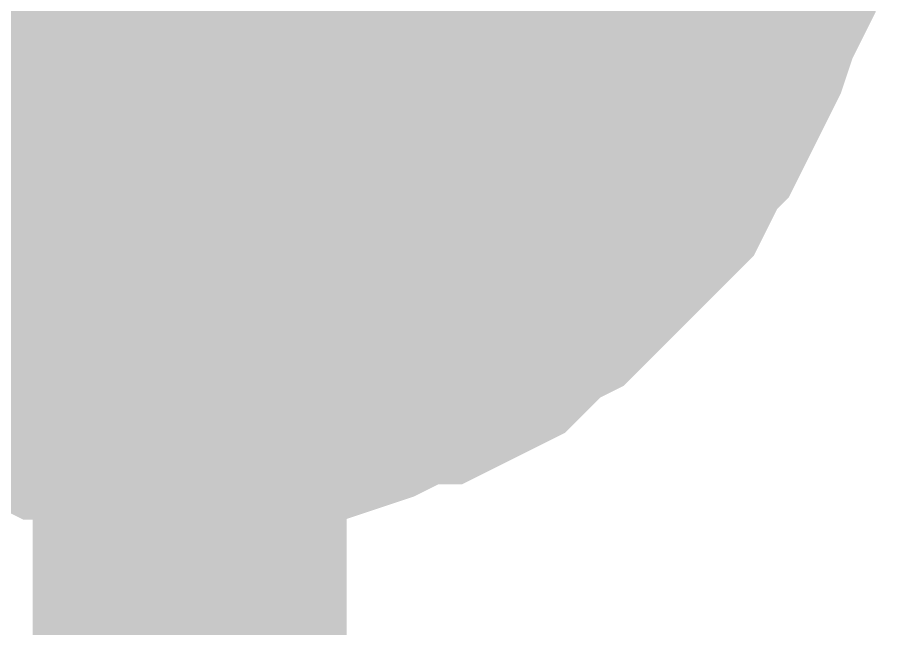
# Model space of a CAD drawing. Header units: inches. Extents: x 0 to 22.3, y 0 to 15.7.
# Drawn here: x 12.89356 to 12.92627, y 13.96972 to 13.9927 of the extents above; entities that cross this region are included whole.
import ezdxf

# ---------------------------------------------------------------- set-up
doc = ezdxf.new("R2010")
doc.units = ezdxf.units.IN
doc.header["$MEASUREMENT"] = 0
doc.layers.add('Sheet', color=255, linetype='Continuous')

msp = doc.modelspace()

# ---------------------------------------------------------------- linework, layer by layer
at = {"layer": 'Sheet'}
msp.add_lwpolyline([(12.89, 14, 0.02, 0.02, 1), (12.91, 14, 0.02, 0.02, 1)], format="xyseb", close=True, dxfattribs=at)
for points in [[(12.920368, 13.999167, 0.0118, 0.0118, 0), (12.920368, 13.998283, 0.0118, 0.0118, 0), (12.920368, 13.996957, 0.0118, 0.0118, 0), (12.919925, 13.996073, 0.0118, 0.0118, 0), (12.919925, 13.995189, 0.0118, 0.0118, 0), (12.919925, 13.994305, 0.0118, 0.0118, 0), (12.919483, 13.993421, 0.0118, 0.0118, 0), (12.919041, 13.992095, 0.0118, 0.0118, 0), (12.918599, 13.991211, 0.0118, 0.0118, 0), (12.918157, 13.990327, 0.0118, 0.0118, 0), (12.917715, 13.989443, 0.0118, 0.0118, 0), (12.917273, 13.989001, 0.0118, 0.0118, 0), (12.916831, 13.988117, 0.0118, 0.0118, 0), (12.916389, 13.987233, 0.0118, 0.0118, 0), (12.915505, 13.986349, 0.0118, 0.0118, 0), (12.915063, 13.985907, 0.0118, 0.0118, 0), (12.914179, 13.985023, 0.0118, 0.0118, 0), (12.913737, 13.984581, 0.0118, 0.0118, 0), (12.912853, 13.983697, 0.0118, 0.0118, 0), (12.911969, 13.983255, 0.0118, 0.0118, 0), (12.911527, 13.982812, 0.0118, 0.0118, 0), (12.910643, 13.981928, 0.0118, 0.0118, 0), (12.909759, 13.981486, 0.0118, 0.0118, 0), (12.908874, 13.981044, 0.0118, 0.0118, 0), (12.90799, 13.981044, 0.0118, 0.0118, 0), (12.907106, 13.980602, 0.0118, 0.0118, 0), (12.906222, 13.98016, 0.0118, 0.0118, 0), (12.904896, 13.979718, 0.0118, 0.0118, 0), (12.904012, 13.979718, 0.0118, 0.0118, 0), (12.903128, 13.979718, 0.0118, 0.0118, 0), (12.902244, 13.979276, 0.0118, 0.0118, 0), (12.900918, 13.979276, 0.0118, 0.0118, 0), (12.900034, 13.979276, 0.0118, 0.0118, 0)], [(12.900034, 13.899274, 0.0118, 0.0118, 0), (12.900034, 13.999167, 0.0118, 0.0118, 0)], [(12.920368, 13.999167, 0.0118, 0.0118, 0), (12.920368, 13.998283, 0.0118, 0.0118, 0), (12.920368, 13.996957, 0.0118, 0.0118, 0), (12.919925, 13.996073, 0.0118, 0.0118, 0), (12.919925, 13.995189, 0.0118, 0.0118, 0), (12.919925, 13.994305, 0.0118, 0.0118, 0), (12.919483, 13.993421, 0.0118, 0.0118, 0), (12.919041, 13.992095, 0.0118, 0.0118, 0), (12.918599, 13.991211, 0.0118, 0.0118, 0), (12.918157, 13.990327, 0.0118, 0.0118, 0), (12.917715, 13.989443, 0.0118, 0.0118, 0), (12.917273, 13.989001, 0.0118, 0.0118, 0), (12.916831, 13.988117, 0.0118, 0.0118, 0), (12.916389, 13.987233, 0.0118, 0.0118, 0), (12.915505, 13.986349, 0.0118, 0.0118, 0), (12.915063, 13.985907, 0.0118, 0.0118, 0), (12.914179, 13.985023, 0.0118, 0.0118, 0), (12.913737, 13.984581, 0.0118, 0.0118, 0), (12.912853, 13.983697, 0.0118, 0.0118, 0), (12.911969, 13.983255, 0.0118, 0.0118, 0), (12.911527, 13.982812, 0.0118, 0.0118, 0), (12.910643, 13.981928, 0.0118, 0.0118, 0), (12.909759, 13.981486, 0.0118, 0.0118, 0), (12.908874, 13.981044, 0.0118, 0.0118, 0), (12.90799, 13.981044, 0.0118, 0.0118, 0), (12.907106, 13.980602, 0.0118, 0.0118, 0), (12.906222, 13.98016, 0.0118, 0.0118, 0), (12.904896, 13.979718, 0.0118, 0.0118, 0), (12.904012, 13.979718, 0.0118, 0.0118, 0), (12.903128, 13.979718, 0.0118, 0.0118, 0), (12.902244, 13.979276, 0.0118, 0.0118, 0), (12.900918, 13.979276, 0.0118, 0.0118, 0), (12.900034, 13.979276, 0.0118, 0.0118, 0)], [(12.920368, 13.999167, 0.0118, 0.0118, 0), (12.920368, 13.998283, 0.0118, 0.0118, 0), (12.920368, 13.996957, 0.0118, 0.0118, 0), (12.919925, 13.996073, 0.0118, 0.0118, 0), (12.919925, 13.995189, 0.0118, 0.0118, 0), (12.919925, 13.994305, 0.0118, 0.0118, 0), (12.919483, 13.993421, 0.0118, 0.0118, 0), (12.919041, 13.992095, 0.0118, 0.0118, 0), (12.918599, 13.991211, 0.0118, 0.0118, 0), (12.918157, 13.990327, 0.0118, 0.0118, 0), (12.917715, 13.989443, 0.0118, 0.0118, 0), (12.917273, 13.989001, 0.0118, 0.0118, 0), (12.916831, 13.988117, 0.0118, 0.0118, 0), (12.916389, 13.987233, 0.0118, 0.0118, 0), (12.915505, 13.986349, 0.0118, 0.0118, 0), (12.915063, 13.985907, 0.0118, 0.0118, 0), (12.914179, 13.985023, 0.0118, 0.0118, 0), (12.913737, 13.984581, 0.0118, 0.0118, 0), (12.912853, 13.983697, 0.0118, 0.0118, 0), (12.911969, 13.983255, 0.0118, 0.0118, 0), (12.911527, 13.982812, 0.0118, 0.0118, 0), (12.910643, 13.981928, 0.0118, 0.0118, 0), (12.909759, 13.981486, 0.0118, 0.0118, 0), (12.908874, 13.981044, 0.0118, 0.0118, 0), (12.90799, 13.981044, 0.0118, 0.0118, 0), (12.907106, 13.980602, 0.0118, 0.0118, 0), (12.906222, 13.98016, 0.0118, 0.0118, 0), (12.904896, 13.979718, 0.0118, 0.0118, 0), (12.904012, 13.979718, 0.0118, 0.0118, 0), (12.903128, 13.979718, 0.0118, 0.0118, 0), (12.902244, 13.979276, 0.0118, 0.0118, 0), (12.900918, 13.979276, 0.0118, 0.0118, 0), (12.900034, 13.979276, 0.0118, 0.0118, 0)], [(12.920368, 13.999167, 0.0118, 0.0118, 0), (12.920368, 13.998283, 0.0118, 0.0118, 0), (12.920368, 13.996957, 0.0118, 0.0118, 0), (12.919925, 13.996073, 0.0118, 0.0118, 0), (12.919925, 13.995189, 0.0118, 0.0118, 0), (12.919925, 13.994305, 0.0118, 0.0118, 0), (12.919483, 13.993421, 0.0118, 0.0118, 0), (12.919041, 13.992095, 0.0118, 0.0118, 0), (12.918599, 13.991211, 0.0118, 0.0118, 0), (12.918157, 13.990327, 0.0118, 0.0118, 0), (12.917715, 13.989443, 0.0118, 0.0118, 0), (12.917273, 13.989001, 0.0118, 0.0118, 0), (12.916831, 13.988117, 0.0118, 0.0118, 0), (12.916389, 13.987233, 0.0118, 0.0118, 0), (12.915505, 13.986349, 0.0118, 0.0118, 0), (12.915063, 13.985907, 0.0118, 0.0118, 0), (12.914179, 13.985023, 0.0118, 0.0118, 0), (12.913737, 13.984581, 0.0118, 0.0118, 0), (12.912853, 13.983697, 0.0118, 0.0118, 0), (12.911969, 13.983255, 0.0118, 0.0118, 0), (12.911527, 13.982812, 0.0118, 0.0118, 0), (12.910643, 13.981928, 0.0118, 0.0118, 0), (12.909759, 13.981486, 0.0118, 0.0118, 0), (12.908874, 13.981044, 0.0118, 0.0118, 0), (12.90799, 13.981044, 0.0118, 0.0118, 0), (12.907106, 13.980602, 0.0118, 0.0118, 0), (12.906222, 13.98016, 0.0118, 0.0118, 0), (12.904896, 13.979718, 0.0118, 0.0118, 0), (12.904012, 13.979718, 0.0118, 0.0118, 0), (12.903128, 13.979718, 0.0118, 0.0118, 0), (12.902244, 13.979276, 0.0118, 0.0118, 0), (12.900918, 13.979276, 0.0118, 0.0118, 0), (12.900034, 13.979276, 0.0118, 0.0118, 0)], [(12.920368, 13.999167, 0.0118, 0.0118, 0), (12.920368, 13.998283, 0.0118, 0.0118, 0), (12.920368, 13.996957, 0.0118, 0.0118, 0), (12.919925, 13.996073, 0.0118, 0.0118, 0), (12.919925, 13.995189, 0.0118, 0.0118, 0), (12.919925, 13.994305, 0.0118, 0.0118, 0), (12.919483, 13.993421, 0.0118, 0.0118, 0), (12.919041, 13.992095, 0.0118, 0.0118, 0), (12.918599, 13.991211, 0.0118, 0.0118, 0), (12.918157, 13.990327, 0.0118, 0.0118, 0), (12.917715, 13.989443, 0.0118, 0.0118, 0), (12.917273, 13.989001, 0.0118, 0.0118, 0), (12.916831, 13.988117, 0.0118, 0.0118, 0), (12.916389, 13.987233, 0.0118, 0.0118, 0), (12.915505, 13.986349, 0.0118, 0.0118, 0), (12.915063, 13.985907, 0.0118, 0.0118, 0), (12.914179, 13.985023, 0.0118, 0.0118, 0), (12.913737, 13.984581, 0.0118, 0.0118, 0), (12.912853, 13.983697, 0.0118, 0.0118, 0), (12.911969, 13.983255, 0.0118, 0.0118, 0), (12.911527, 13.982812, 0.0118, 0.0118, 0), (12.910643, 13.981928, 0.0118, 0.0118, 0), (12.909759, 13.981486, 0.0118, 0.0118, 0), (12.908874, 13.981044, 0.0118, 0.0118, 0), (12.90799, 13.981044, 0.0118, 0.0118, 0), (12.907106, 13.980602, 0.0118, 0.0118, 0), (12.906222, 13.98016, 0.0118, 0.0118, 0), (12.904896, 13.979718, 0.0118, 0.0118, 0), (12.904012, 13.979718, 0.0118, 0.0118, 0), (12.903128, 13.979718, 0.0118, 0.0118, 0), (12.902244, 13.979276, 0.0118, 0.0118, 0), (12.900918, 13.979276, 0.0118, 0.0118, 0), (12.900034, 13.979276, 0.0118, 0.0118, 0)], [(12.920368, 13.999167, 0.0118, 0.0118, 0), (12.920368, 13.998283, 0.0118, 0.0118, 0), (12.920368, 13.996957, 0.0118, 0.0118, 0), (12.919925, 13.996073, 0.0118, 0.0118, 0), (12.919925, 13.995189, 0.0118, 0.0118, 0), (12.919925, 13.994305, 0.0118, 0.0118, 0), (12.919483, 13.993421, 0.0118, 0.0118, 0), (12.919041, 13.992095, 0.0118, 0.0118, 0), (12.918599, 13.991211, 0.0118, 0.0118, 0), (12.918157, 13.990327, 0.0118, 0.0118, 0), (12.917715, 13.989443, 0.0118, 0.0118, 0), (12.917273, 13.989001, 0.0118, 0.0118, 0), (12.916831, 13.988117, 0.0118, 0.0118, 0), (12.916389, 13.987233, 0.0118, 0.0118, 0), (12.915505, 13.986349, 0.0118, 0.0118, 0), (12.915063, 13.985907, 0.0118, 0.0118, 0), (12.914179, 13.985023, 0.0118, 0.0118, 0), (12.913737, 13.984581, 0.0118, 0.0118, 0), (12.912853, 13.983697, 0.0118, 0.0118, 0), (12.911969, 13.983255, 0.0118, 0.0118, 0), (12.911527, 13.982812, 0.0118, 0.0118, 0), (12.910643, 13.981928, 0.0118, 0.0118, 0), (12.909759, 13.981486, 0.0118, 0.0118, 0), (12.908874, 13.981044, 0.0118, 0.0118, 0), (12.90799, 13.981044, 0.0118, 0.0118, 0), (12.907106, 13.980602, 0.0118, 0.0118, 0), (12.906222, 13.98016, 0.0118, 0.0118, 0), (12.904896, 13.979718, 0.0118, 0.0118, 0), (12.904012, 13.979718, 0.0118, 0.0118, 0), (12.903128, 13.979718, 0.0118, 0.0118, 0), (12.902244, 13.979276, 0.0118, 0.0118, 0), (12.900918, 13.979276, 0.0118, 0.0118, 0), (12.900034, 13.979276, 0.0118, 0.0118, 0)], [(12.919925, 13.995189, 0.0039, 0.0039, 0), (12.919925, 13.994305, 0.0039, 0.0039, 0), (12.919483, 13.993421, 0.0039, 0.0039, 0), (12.919041, 13.992095, 0.0039, 0.0039, 0), (12.918599, 13.991211, 0.0039, 0.0039, 0), (12.918157, 13.990327, 0.0039, 0.0039, 0), (12.917715, 13.989443, 0.0039, 0.0039, 0), (12.917273, 13.989001, 0.0039, 0.0039, 0), (12.916831, 13.988117, 0.0039, 0.0039, 0), (12.916389, 13.987233, 0.0039, 0.0039, 0), (12.915505, 13.986349, 0.0039, 0.0039, 0), (12.915063, 13.985907, 0.0039, 0.0039, 0), (12.914179, 13.985023, 0.0039, 0.0039, 0), (12.913737, 13.984581, 0.0039, 0.0039, 0), (12.912853, 13.983697, 0.0039, 0.0039, 0), (12.911969, 13.983255, 0.0039, 0.0039, 0), (12.911527, 13.982812, 0.0039, 0.0039, 0), (12.910643, 13.981928, 0.0039, 0.0039, 0), (12.909759, 13.981486, 0.0039, 0.0039, 0), (12.908874, 13.981044, 0.0039, 0.0039, 0), (12.90799, 13.981044, 0.0039, 0.0039, 0), (12.907106, 13.980602, 0.0039, 0.0039, 0), (12.906222, 13.98016, 0.0039, 0.0039, 0), (12.904896, 13.979718, 0.0039, 0.0039, 0), (12.904012, 13.979718, 0.0039, 0.0039, 0), (12.903128, 13.979718, 0.0039, 0.0039, 0), (12.902244, 13.979276, 0.0039, 0.0039, 0), (12.900918, 13.979276, 0.0039, 0.0039, 0), (12.900034, 13.979276, 0.0039, 0.0039, 0)], [(12.919925, 13.995189, 0.0039, 0.0039, 0), (12.919925, 13.994305, 0.0039, 0.0039, 0), (12.919483, 13.993421, 0.0039, 0.0039, 0), (12.919041, 13.992095, 0.0039, 0.0039, 0), (12.918599, 13.991211, 0.0039, 0.0039, 0), (12.918157, 13.990327, 0.0039, 0.0039, 0), (12.917715, 13.989443, 0.0039, 0.0039, 0), (12.917273, 13.989001, 0.0039, 0.0039, 0), (12.916831, 13.988117, 0.0039, 0.0039, 0), (12.916389, 13.987233, 0.0039, 0.0039, 0), (12.915505, 13.986349, 0.0039, 0.0039, 0), (12.915063, 13.985907, 0.0039, 0.0039, 0), (12.914179, 13.985023, 0.0039, 0.0039, 0), (12.913737, 13.984581, 0.0039, 0.0039, 0), (12.912853, 13.983697, 0.0039, 0.0039, 0), (12.911969, 13.983255, 0.0039, 0.0039, 0), (12.911527, 13.982812, 0.0039, 0.0039, 0), (12.910643, 13.981928, 0.0039, 0.0039, 0), (12.909759, 13.981486, 0.0039, 0.0039, 0), (12.908874, 13.981044, 0.0039, 0.0039, 0), (12.90799, 13.981044, 0.0039, 0.0039, 0), (12.907106, 13.980602, 0.0039, 0.0039, 0), (12.906222, 13.98016, 0.0039, 0.0039, 0), (12.904896, 13.979718, 0.0039, 0.0039, 0), (12.904012, 13.979718, 0.0039, 0.0039, 0), (12.903128, 13.979718, 0.0039, 0.0039, 0), (12.902244, 13.979276, 0.0039, 0.0039, 0), (12.900918, 13.979276, 0.0039, 0.0039, 0), (12.900034, 13.979276, 0.0039, 0.0039, 0)], [(12.919925, 13.995189, 0.0039, 0.0039, 0), (12.919925, 13.994305, 0.0039, 0.0039, 0), (12.919483, 13.993421, 0.0039, 0.0039, 0), (12.919041, 13.992095, 0.0039, 0.0039, 0), (12.918599, 13.991211, 0.0039, 0.0039, 0), (12.918157, 13.990327, 0.0039, 0.0039, 0), (12.917715, 13.989443, 0.0039, 0.0039, 0), (12.917273, 13.989001, 0.0039, 0.0039, 0), (12.916831, 13.988117, 0.0039, 0.0039, 0), (12.916389, 13.987233, 0.0039, 0.0039, 0), (12.915505, 13.986349, 0.0039, 0.0039, 0), (12.915063, 13.985907, 0.0039, 0.0039, 0), (12.914179, 13.985023, 0.0039, 0.0039, 0), (12.913737, 13.984581, 0.0039, 0.0039, 0), (12.912853, 13.983697, 0.0039, 0.0039, 0), (12.911969, 13.983255, 0.0039, 0.0039, 0), (12.911527, 13.982812, 0.0039, 0.0039, 0), (12.910643, 13.981928, 0.0039, 0.0039, 0), (12.909759, 13.981486, 0.0039, 0.0039, 0), (12.908874, 13.981044, 0.0039, 0.0039, 0), (12.90799, 13.981044, 0.0039, 0.0039, 0), (12.907106, 13.980602, 0.0039, 0.0039, 0), (12.906222, 13.98016, 0.0039, 0.0039, 0), (12.904896, 13.979718, 0.0039, 0.0039, 0), (12.904012, 13.979718, 0.0039, 0.0039, 0), (12.903128, 13.979718, 0.0039, 0.0039, 0), (12.902244, 13.979276, 0.0039, 0.0039, 0), (12.900918, 13.979276, 0.0039, 0.0039, 0), (12.900034, 13.979276, 0.0039, 0.0039, 0)], [(12.919925, 13.995189, 0.0039, 0.0039, 0), (12.919925, 13.994305, 0.0039, 0.0039, 0), (12.919483, 13.993421, 0.0039, 0.0039, 0), (12.919041, 13.992095, 0.0039, 0.0039, 0), (12.918599, 13.991211, 0.0039, 0.0039, 0), (12.918157, 13.990327, 0.0039, 0.0039, 0), (12.917715, 13.989443, 0.0039, 0.0039, 0), (12.917273, 13.989001, 0.0039, 0.0039, 0), (12.916831, 13.988117, 0.0039, 0.0039, 0), (12.916389, 13.987233, 0.0039, 0.0039, 0), (12.915505, 13.986349, 0.0039, 0.0039, 0), (12.915063, 13.985907, 0.0039, 0.0039, 0), (12.914179, 13.985023, 0.0039, 0.0039, 0), (12.913737, 13.984581, 0.0039, 0.0039, 0), (12.912853, 13.983697, 0.0039, 0.0039, 0), (12.911969, 13.983255, 0.0039, 0.0039, 0), (12.911527, 13.982812, 0.0039, 0.0039, 0), (12.910643, 13.981928, 0.0039, 0.0039, 0), (12.909759, 13.981486, 0.0039, 0.0039, 0), (12.908874, 13.981044, 0.0039, 0.0039, 0), (12.90799, 13.981044, 0.0039, 0.0039, 0), (12.907106, 13.980602, 0.0039, 0.0039, 0), (12.906222, 13.98016, 0.0039, 0.0039, 0), (12.904896, 13.979718, 0.0039, 0.0039, 0), (12.904012, 13.979718, 0.0039, 0.0039, 0), (12.903128, 13.979718, 0.0039, 0.0039, 0), (12.902244, 13.979276, 0.0039, 0.0039, 0), (12.900918, 13.979276, 0.0039, 0.0039, 0), (12.900034, 13.979276, 0.0039, 0.0039, 0)], [(12.919925, 13.995189, 0.0039, 0.0039, 0), (12.919925, 13.994305, 0.0039, 0.0039, 0), (12.919483, 13.993421, 0.0039, 0.0039, 0), (12.919041, 13.992095, 0.0039, 0.0039, 0), (12.918599, 13.991211, 0.0039, 0.0039, 0), (12.918157, 13.990327, 0.0039, 0.0039, 0), (12.917715, 13.989443, 0.0039, 0.0039, 0), (12.917273, 13.989001, 0.0039, 0.0039, 0), (12.916831, 13.988117, 0.0039, 0.0039, 0), (12.916389, 13.987233, 0.0039, 0.0039, 0), (12.915505, 13.986349, 0.0039, 0.0039, 0), (12.915063, 13.985907, 0.0039, 0.0039, 0), (12.914179, 13.985023, 0.0039, 0.0039, 0), (12.913737, 13.984581, 0.0039, 0.0039, 0), (12.912853, 13.983697, 0.0039, 0.0039, 0), (12.911969, 13.983255, 0.0039, 0.0039, 0), (12.911527, 13.982812, 0.0039, 0.0039, 0), (12.910643, 13.981928, 0.0039, 0.0039, 0), (12.909759, 13.981486, 0.0039, 0.0039, 0), (12.908874, 13.981044, 0.0039, 0.0039, 0), (12.90799, 13.981044, 0.0039, 0.0039, 0), (12.907106, 13.980602, 0.0039, 0.0039, 0), (12.906222, 13.98016, 0.0039, 0.0039, 0), (12.904896, 13.979718, 0.0039, 0.0039, 0), (12.904012, 13.979718, 0.0039, 0.0039, 0), (12.903128, 13.979718, 0.0039, 0.0039, 0), (12.902244, 13.979276, 0.0039, 0.0039, 0), (12.900918, 13.979276, 0.0039, 0.0039, 0), (12.900034, 13.979276, 0.0039, 0.0039, 0)], [(12.919925, 13.995189, 0.0039, 0.0039, 0), (12.919925, 13.994305, 0.0039, 0.0039, 0), (12.919483, 13.993421, 0.0039, 0.0039, 0), (12.919041, 13.992095, 0.0039, 0.0039, 0), (12.918599, 13.991211, 0.0039, 0.0039, 0), (12.918157, 13.990327, 0.0039, 0.0039, 0), (12.917715, 13.989443, 0.0039, 0.0039, 0), (12.917273, 13.989001, 0.0039, 0.0039, 0), (12.916831, 13.988117, 0.0039, 0.0039, 0), (12.916389, 13.987233, 0.0039, 0.0039, 0), (12.915505, 13.986349, 0.0039, 0.0039, 0), (12.915063, 13.985907, 0.0039, 0.0039, 0), (12.914179, 13.985023, 0.0039, 0.0039, 0), (12.913737, 13.984581, 0.0039, 0.0039, 0), (12.912853, 13.983697, 0.0039, 0.0039, 0), (12.911969, 13.983255, 0.0039, 0.0039, 0), (12.911527, 13.982812, 0.0039, 0.0039, 0), (12.910643, 13.981928, 0.0039, 0.0039, 0), (12.909759, 13.981486, 0.0039, 0.0039, 0), (12.908874, 13.981044, 0.0039, 0.0039, 0), (12.90799, 13.981044, 0.0039, 0.0039, 0), (12.907106, 13.980602, 0.0039, 0.0039, 0), (12.906222, 13.98016, 0.0039, 0.0039, 0), (12.904896, 13.979718, 0.0039, 0.0039, 0), (12.904012, 13.979718, 0.0039, 0.0039, 0), (12.903128, 13.979718, 0.0039, 0.0039, 0), (12.902244, 13.979276, 0.0039, 0.0039, 0), (12.900918, 13.979276, 0.0039, 0.0039, 0), (12.900034, 13.979276, 0.0039, 0.0039, 0)], [(12.900034, 13.979276, 0.0118, 0.0118, 0), (12.89915, 13.979276, 0.0118, 0.0118, 0), (12.897824, 13.979276, 0.0118, 0.0118, 0), (12.896939, 13.979718, 0.0118, 0.0118, 0), (12.896055, 13.979718, 0.0118, 0.0118, 0), (12.895171, 13.979718, 0.0118, 0.0118, 0), (12.894287, 13.98016, 0.0118, 0.0118, 0), (12.892961, 13.980602, 0.0118, 0.0118, 0), (12.892077, 13.981044, 0.0118, 0.0118, 0), (12.891193, 13.981044, 0.0118, 0.0118, 0), (12.890309, 13.981486, 0.0118, 0.0118, 0), (12.889867, 13.981928, 0.0118, 0.0118, 0), (12.888983, 13.982812, 0.0118, 0.0118, 0), (12.888099, 13.983255, 0.0118, 0.0118, 0), (12.887215, 13.983697, 0.0118, 0.0118, 0)], [(12.900034, 13.979276, 0.0118, 0.0118, 0), (12.89915, 13.979276, 0.0118, 0.0118, 0), (12.897824, 13.979276, 0.0118, 0.0118, 0), (12.896939, 13.979718, 0.0118, 0.0118, 0), (12.896055, 13.979718, 0.0118, 0.0118, 0), (12.895171, 13.979718, 0.0118, 0.0118, 0), (12.894287, 13.98016, 0.0118, 0.0118, 0), (12.892961, 13.980602, 0.0118, 0.0118, 0), (12.892077, 13.981044, 0.0118, 0.0118, 0), (12.891193, 13.981044, 0.0118, 0.0118, 0), (12.890309, 13.981486, 0.0118, 0.0118, 0), (12.889867, 13.981928, 0.0118, 0.0118, 0), (12.888983, 13.982812, 0.0118, 0.0118, 0), (12.888099, 13.983255, 0.0118, 0.0118, 0), (12.887215, 13.983697, 0.0118, 0.0118, 0)], [(12.900034, 13.979276, 0.0118, 0.0118, 0), (12.89915, 13.979276, 0.0118, 0.0118, 0), (12.897824, 13.979276, 0.0118, 0.0118, 0), (12.896939, 13.979718, 0.0118, 0.0118, 0), (12.896055, 13.979718, 0.0118, 0.0118, 0), (12.895171, 13.979718, 0.0118, 0.0118, 0), (12.894287, 13.98016, 0.0118, 0.0118, 0), (12.892961, 13.980602, 0.0118, 0.0118, 0), (12.892077, 13.981044, 0.0118, 0.0118, 0), (12.891193, 13.981044, 0.0118, 0.0118, 0), (12.890309, 13.981486, 0.0118, 0.0118, 0), (12.889867, 13.981928, 0.0118, 0.0118, 0), (12.888983, 13.982812, 0.0118, 0.0118, 0), (12.888099, 13.983255, 0.0118, 0.0118, 0), (12.887215, 13.983697, 0.0118, 0.0118, 0)], [(12.900034, 13.979276, 0.0118, 0.0118, 0), (12.89915, 13.979276, 0.0118, 0.0118, 0), (12.897824, 13.979276, 0.0118, 0.0118, 0), (12.896939, 13.979718, 0.0118, 0.0118, 0), (12.896055, 13.979718, 0.0118, 0.0118, 0), (12.895171, 13.979718, 0.0118, 0.0118, 0), (12.894287, 13.98016, 0.0118, 0.0118, 0), (12.892961, 13.980602, 0.0118, 0.0118, 0), (12.892077, 13.981044, 0.0118, 0.0118, 0), (12.891193, 13.981044, 0.0118, 0.0118, 0), (12.890309, 13.981486, 0.0118, 0.0118, 0), (12.889867, 13.981928, 0.0118, 0.0118, 0), (12.888983, 13.982812, 0.0118, 0.0118, 0), (12.888099, 13.983255, 0.0118, 0.0118, 0), (12.887215, 13.983697, 0.0118, 0.0118, 0)], [(12.900034, 13.979276, 0.0118, 0.0118, 0), (12.89915, 13.979276, 0.0118, 0.0118, 0), (12.897824, 13.979276, 0.0118, 0.0118, 0), (12.896939, 13.979718, 0.0118, 0.0118, 0), (12.896055, 13.979718, 0.0118, 0.0118, 0), (12.895171, 13.979718, 0.0118, 0.0118, 0), (12.894287, 13.98016, 0.0118, 0.0118, 0), (12.892961, 13.980602, 0.0118, 0.0118, 0), (12.892077, 13.981044, 0.0118, 0.0118, 0), (12.891193, 13.981044, 0.0118, 0.0118, 0), (12.890309, 13.981486, 0.0118, 0.0118, 0), (12.889867, 13.981928, 0.0118, 0.0118, 0), (12.888983, 13.982812, 0.0118, 0.0118, 0), (12.888099, 13.983255, 0.0118, 0.0118, 0), (12.887215, 13.983697, 0.0118, 0.0118, 0)], [(12.900034, 13.979276, 0.0118, 0.0118, 0), (12.89915, 13.979276, 0.0118, 0.0118, 0), (12.897824, 13.979276, 0.0118, 0.0118, 0), (12.896939, 13.979718, 0.0118, 0.0118, 0), (12.896055, 13.979718, 0.0118, 0.0118, 0), (12.895171, 13.979718, 0.0118, 0.0118, 0), (12.894287, 13.98016, 0.0118, 0.0118, 0), (12.892961, 13.980602, 0.0118, 0.0118, 0), (12.892077, 13.981044, 0.0118, 0.0118, 0), (12.891193, 13.981044, 0.0118, 0.0118, 0), (12.890309, 13.981486, 0.0118, 0.0118, 0), (12.889867, 13.981928, 0.0118, 0.0118, 0), (12.888983, 13.982812, 0.0118, 0.0118, 0), (12.888099, 13.983255, 0.0118, 0.0118, 0), (12.887215, 13.983697, 0.0118, 0.0118, 0)], [(12.900034, 13.979276, 0.0039, 0.0039, 0), (12.89915, 13.979276, 0.0039, 0.0039, 0), (12.897824, 13.979276, 0.0039, 0.0039, 0), (12.896939, 13.979718, 0.0039, 0.0039, 0), (12.896055, 13.979718, 0.0039, 0.0039, 0), (12.895171, 13.979718, 0.0039, 0.0039, 0), (12.894287, 13.98016, 0.0039, 0.0039, 0), (12.892961, 13.980602, 0.0039, 0.0039, 0), (12.892077, 13.981044, 0.0039, 0.0039, 0), (12.891193, 13.981044, 0.0039, 0.0039, 0)], [(12.900034, 13.979276, 0.0039, 0.0039, 0), (12.89915, 13.979276, 0.0039, 0.0039, 0), (12.897824, 13.979276, 0.0039, 0.0039, 0), (12.896939, 13.979718, 0.0039, 0.0039, 0), (12.896055, 13.979718, 0.0039, 0.0039, 0), (12.895171, 13.979718, 0.0039, 0.0039, 0), (12.894287, 13.98016, 0.0039, 0.0039, 0), (12.892961, 13.980602, 0.0039, 0.0039, 0), (12.892077, 13.981044, 0.0039, 0.0039, 0), (12.891193, 13.981044, 0.0039, 0.0039, 0)], [(12.900034, 13.979276, 0.0039, 0.0039, 0), (12.89915, 13.979276, 0.0039, 0.0039, 0), (12.897824, 13.979276, 0.0039, 0.0039, 0), (12.896939, 13.979718, 0.0039, 0.0039, 0), (12.896055, 13.979718, 0.0039, 0.0039, 0), (12.895171, 13.979718, 0.0039, 0.0039, 0), (12.894287, 13.98016, 0.0039, 0.0039, 0), (12.892961, 13.980602, 0.0039, 0.0039, 0), (12.892077, 13.981044, 0.0039, 0.0039, 0), (12.891193, 13.981044, 0.0039, 0.0039, 0)], [(12.900034, 13.979276, 0.0039, 0.0039, 0), (12.89915, 13.979276, 0.0039, 0.0039, 0), (12.897824, 13.979276, 0.0039, 0.0039, 0), (12.896939, 13.979718, 0.0039, 0.0039, 0), (12.896055, 13.979718, 0.0039, 0.0039, 0), (12.895171, 13.979718, 0.0039, 0.0039, 0), (12.894287, 13.98016, 0.0039, 0.0039, 0), (12.892961, 13.980602, 0.0039, 0.0039, 0), (12.892077, 13.981044, 0.0039, 0.0039, 0), (12.891193, 13.981044, 0.0039, 0.0039, 0)], [(12.900034, 13.979276, 0.0039, 0.0039, 0), (12.89915, 13.979276, 0.0039, 0.0039, 0), (12.897824, 13.979276, 0.0039, 0.0039, 0), (12.896939, 13.979718, 0.0039, 0.0039, 0), (12.896055, 13.979718, 0.0039, 0.0039, 0), (12.895171, 13.979718, 0.0039, 0.0039, 0), (12.894287, 13.98016, 0.0039, 0.0039, 0), (12.892961, 13.980602, 0.0039, 0.0039, 0), (12.892077, 13.981044, 0.0039, 0.0039, 0), (12.891193, 13.981044, 0.0039, 0.0039, 0)], [(12.900034, 13.979276, 0.0039, 0.0039, 0), (12.89915, 13.979276, 0.0039, 0.0039, 0), (12.897824, 13.979276, 0.0039, 0.0039, 0), (12.896939, 13.979718, 0.0039, 0.0039, 0), (12.896055, 13.979718, 0.0039, 0.0039, 0), (12.895171, 13.979718, 0.0039, 0.0039, 0), (12.894287, 13.98016, 0.0039, 0.0039, 0), (12.892961, 13.980602, 0.0039, 0.0039, 0), (12.892077, 13.981044, 0.0039, 0.0039, 0), (12.891193, 13.981044, 0.0039, 0.0039, 0)]]:
    msp.add_lwpolyline(points, format="xyseb", dxfattribs=at)

doc.saveas('drawing.dxf')
